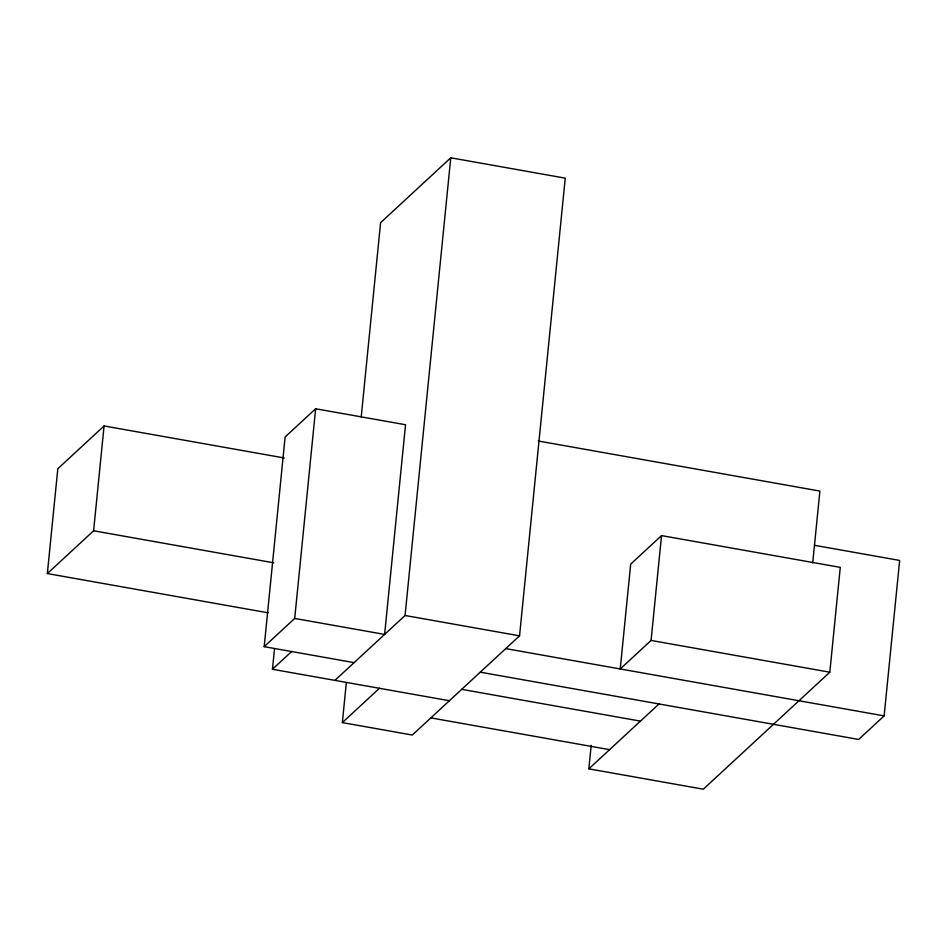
<?xml version="1.0" encoding="UTF-8"?>
<svg xmlns="http://www.w3.org/2000/svg" width="947" height="947" viewBox="0 0 947 947"><rect width="100%" height="100%" fill="white"/><g stroke="black" fill="none" stroke-linecap="round" stroke-linejoin="round"><path stroke-width="1.42" d="M268.119 612.804L47.35 573.562L57.814 468.729L104.075 425.949L284.171 457.957M47.35 573.562L93.611 530.782L104.075 425.949M264.189 646.659L285.118 436.981L315.635 408.761L405.541 424.741L384.612 634.419L294.706 618.438L264.189 646.659L354.095 662.64M449.399 700.733L272.452 669.269L274.5 648.742M294.706 618.438L315.635 408.761M361.209 416.952L380.599 222.699L450.76 157.806L565.241 178.154L519.548 635.839L412.3 735.038L342.341 722.597L346.294 683.012M334.918 680.372L405.067 615.491L450.76 157.806M661.539 535.6L651.074 640.432L620.226 668.973L630.69 564.128L661.539 535.6L840.273 567.371L829.809 672.204L703.325 789.194L588.845 768.846L591.188 745.384M812.715 562.909L819.889 491.067L538.287 441.006M480.259 672.181L858.657 739.453L884.131 715.885L899.65 560.435L814.479 545.294M272.452 669.269L291.629 651.536M342.341 722.597L379.439 688.291M588.845 768.846L659.005 703.952M93.611 530.782L273.707 562.802M651.074 640.432L829.809 672.204M405.067 615.491L519.548 635.839M505.745 648.612L884.131 715.885M461.698 689.345L640.444 721.117M430.849 717.885L609.584 749.657"/></g></svg>
